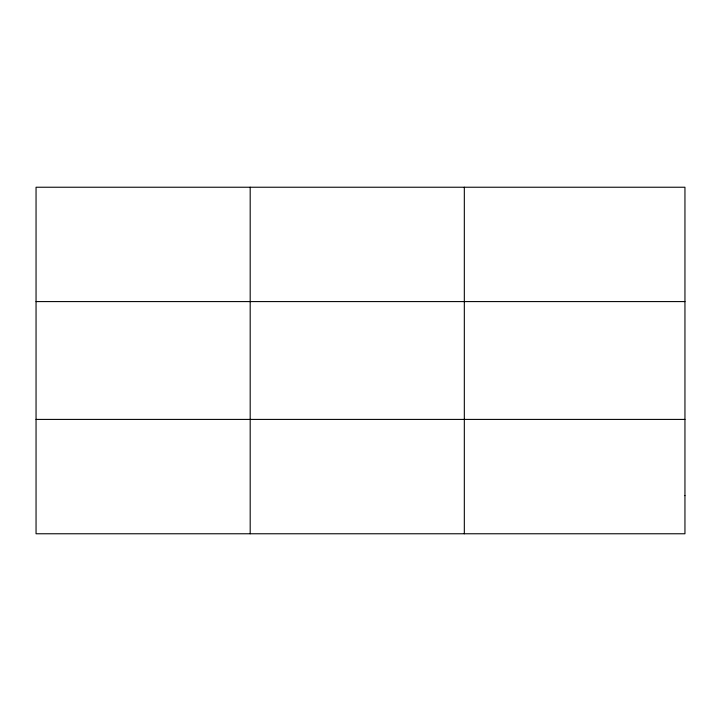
<?xml version="1.0" encoding="UTF-8"?>
<svg xmlns="http://www.w3.org/2000/svg" width="721" height="721" viewBox="0 0 721 721"><rect width="100%" height="100%" fill="white"/><g stroke="black" fill="none" stroke-linecap="round" stroke-linejoin="round"><path stroke-width="1.08" d="M250.187 187.235L250.187 533.765M464.324 187.235L464.324 533.765M36.05 301.585L684.95 301.585M36.05 419.415L684.95 419.415M684.95 495.651L684.95 533.765L36.05 533.765L36.05 187.235L684.95 187.235L684.95 495.651"/></g></svg>
